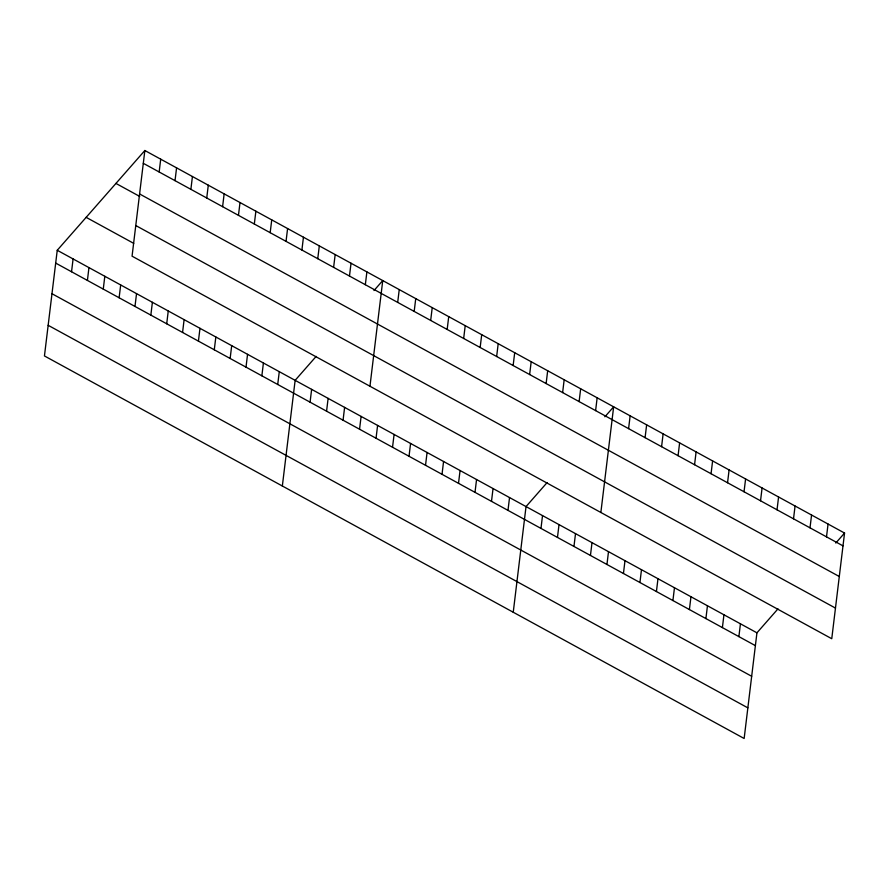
<?xml version="1.0" encoding="UTF-8"?>
<svg xmlns="http://www.w3.org/2000/svg" width="889" height="889" viewBox="0 0 889 889"><rect width="100%" height="100%" fill="white"/><g stroke="black" fill="none" stroke-linecap="round" stroke-linejoin="round"><path stroke-width="1.33" d="M144.851 150.508L132.061 256.176L831.76 638.724L844.55 533.056L144.851 150.508L57.24 250.276L44.45 355.944L744.149 738.492L756.939 632.824L777.964 608.876M71.542 271.756L73.098 258.943M87.411 280.424L88.956 267.611M103.268 289.103L104.813 276.279M119.126 297.771L120.682 284.958M134.984 306.438L136.539 293.626M159.164 171.988L160.709 159.175M150.841 315.106L152.397 302.293M175.022 180.656L176.578 167.843M166.71 323.785L168.254 310.972M190.879 189.335L192.435 176.522M182.567 332.453L184.112 319.64M206.737 198.003L208.293 185.19M198.425 341.12L199.981 328.308M222.606 206.67L224.15 193.858M214.282 349.799L215.838 336.987M238.463 215.349L240.008 202.536M230.14 358.467L231.696 345.654M254.321 224.017L255.876 211.204M246.009 367.135L247.553 354.322M270.178 232.685L271.734 219.872M261.866 375.814L263.411 362.99M286.036 241.364L287.592 228.54M277.724 384.481L279.279 371.669M301.904 250.031L303.449 237.219M282.346 486.016L295.137 380.336L316.162 356.389M317.762 258.699L319.307 245.886M310.072 402.172L311.628 389.36M333.619 267.367L335.175 254.554M326.574 411.185L328.119 398.372M349.477 276.046L351.033 263.233M343.065 420.208L344.61 407.384M365.335 284.713L366.89 271.901M359.556 429.22L361.101 416.408M369.957 386.248L382.748 280.568L373.991 290.547M376.047 438.233L377.603 425.42M397.694 302.404L399.239 289.592M392.538 447.256L394.094 434.443M414.185 311.417L415.741 298.604M409.029 456.268L410.585 443.455M430.676 320.44L432.232 307.627M425.531 465.291L427.076 452.479M447.167 329.452L448.723 316.64M442.022 474.304L443.567 461.491M463.669 338.476L465.214 325.663M458.513 483.327L460.069 470.514M480.16 347.488L481.705 334.675M475.004 492.339L476.56 479.527M496.651 356.511L498.196 343.687M491.495 501.363L493.051 488.539M513.142 365.523L514.698 352.711M507.986 510.375L509.541 497.562M529.633 374.536L531.189 361.723M513.242 612.254L526.032 506.574L547.057 482.638M546.124 383.559L547.68 370.746M540.979 528.41L542.523 515.598M562.626 392.571L564.171 379.759M557.47 537.423L559.025 524.61M579.117 401.595L580.661 388.782M573.961 546.446L575.516 533.633M595.608 410.607L597.152 397.794M590.452 555.458L592.007 542.646M600.864 512.486L613.654 406.818L604.887 416.785M606.954 564.482L608.498 551.669M628.59 428.642L630.145 415.83M623.445 573.494L624.989 560.681M645.081 437.666L646.636 424.842M639.936 582.517L641.48 569.693M661.583 446.678L663.127 433.865M656.426 591.529L657.982 578.717M678.074 455.69L679.618 442.878M672.917 600.542L674.473 587.729M694.565 464.714L696.109 451.901M689.408 609.565L690.964 596.752M711.056 473.726L712.611 460.913M705.91 618.577L707.455 605.765M727.546 482.749L729.102 469.937M722.401 627.601L723.946 614.788M744.037 491.761L745.593 478.949M738.892 636.613L740.437 623.8M760.539 500.785L762.084 487.972M777.03 509.797L778.575 496.984M793.521 518.82L795.066 506.008M810.012 527.833L811.568 515.02M826.503 536.845L828.059 524.032M835.793 543.035L844.55 533.056M143.307 163.32L842.994 545.868M139.595 193.969L839.294 576.516M115.937 183.423L139.729 196.436M135.773 225.539L835.471 608.087M86.155 217.349L133.728 243.364M57.24 250.276L756.939 632.824M55.685 263.088L755.383 645.636M51.984 293.726L751.672 676.273M48.162 325.307L747.86 707.855"/></g></svg>
